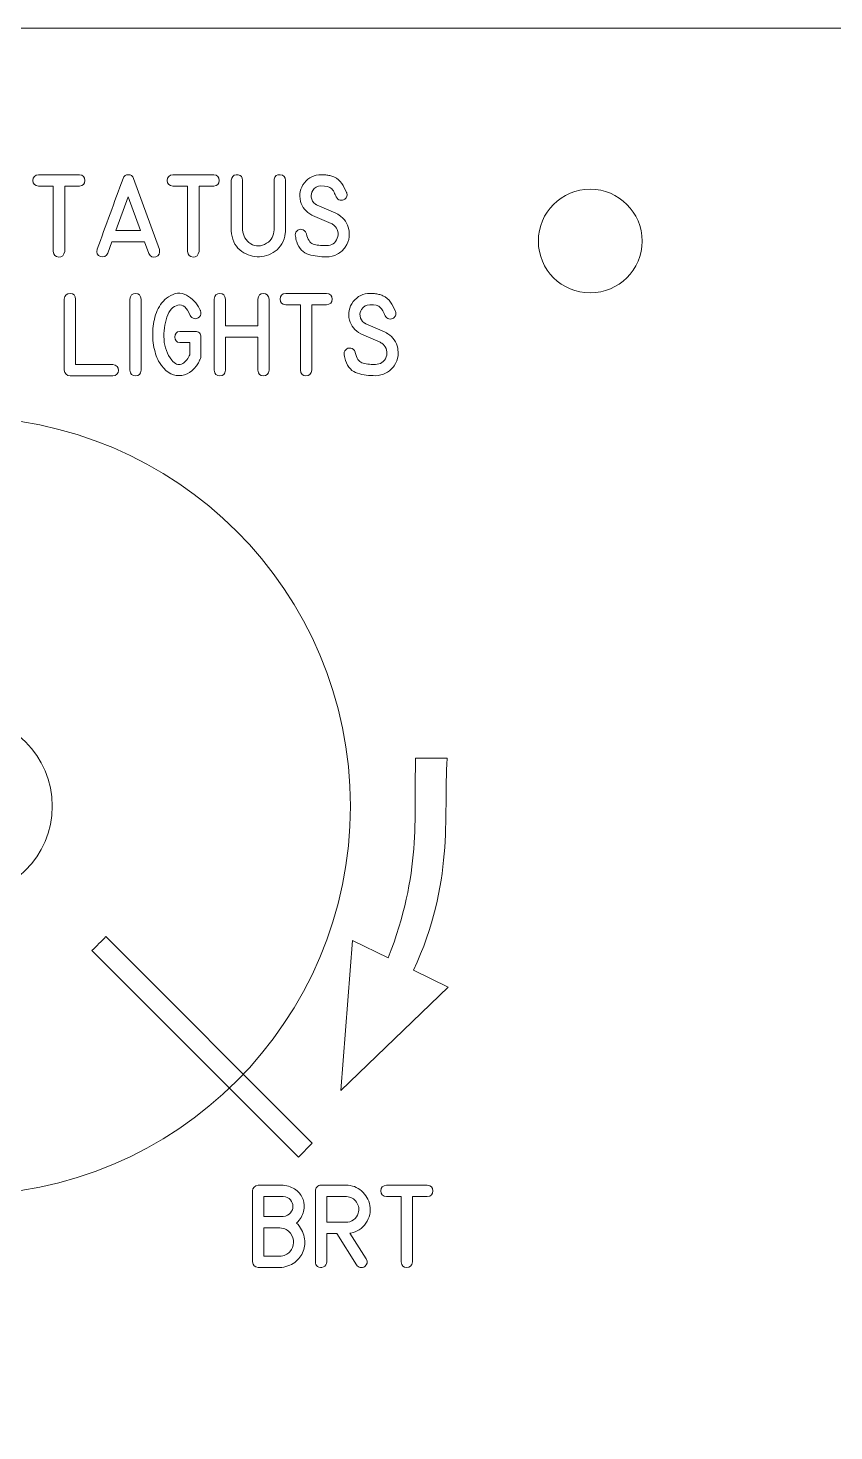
# Model space of a CAD drawing. Header units: millimetres. Extents: x -73 to 73, y -192 to 195.
# Drawn here: x -39.2 to -8.1, y 140.5 to 194.6 of the extents above; entities that cross this region are included whole.
import ezdxf

# ---------------------------------------------------------------- set-up
doc = ezdxf.new("R2010")
doc.units = ezdxf.units.MM
doc.header["$MEASUREMENT"] = 0
doc.layers.add('LED', color=7, linetype='Continuous')

msp = doc.modelspace()

# ---------------------------------------------------------------- linework, layer by layer
at = {"layer": 'LED', "color": 250, "lineweight": 9}
for centre, major_axis, ratio in [((-17.4739, 186.4091), (0, 2), 1), ((-41.7249, 164.6206), (3.5001, 0), 0.9999714)]:
    msp.add_ellipse(centre, major_axis=major_axis, ratio=ratio, dxfattribs=at)
at = {"layer": 'LED', "color": 240, "lineweight": 9}
msp.add_ellipse((-41.7247, 164.6206), major_axis=(15.0003, 0), ratio=0.99998, dxfattribs=at)
at = {"layer": 'LED', "color": 250, "lineweight": 9}
msp.add_open_spline([(70.6599, 74.2658), (70.9361, 74.248), (71.2072, 74.3453), (71.409, 74.5346), (71.409, 74.5346), (71.6108, 74.724), (71.7252, 74.987), (71.725, 75.2637), (71.725, 75.2637), (71.725, 75.2637), (71.725, 89.1213), (71.725, 89.1213), (71.725, 89.1213), (71.7248, 89.3867), (71.6193, 89.6411), (71.4315, 89.8287), (71.4315, 89.8287), (71.2437, 90.0162), (70.9904, 90.1215), (70.725, 90.1213), (70.725, 90.1213), (70.725, 90.1213), (68.2625, 90.1213), (68.2625, 90.1213), (68.2625, 90.1213), (65.9403, 90.1213), (63.7945, 91.3602), (62.6333, 93.3713), (62.6333, 93.3713), (61.4722, 95.3824), (61.4722, 97.8602), (62.6333, 99.8713), (62.6333, 99.8713), (63.7945, 101.8824), (65.9403, 103.1213), (68.2625, 103.1213), (68.2625, 103.1213), (68.2625, 103.1213), (70.725, 103.1213), (70.725, 103.1213), (70.725, 103.1213), (70.9904, 103.1215), (71.2448, 103.227), (71.4324, 103.4148), (71.4324, 103.4148), (71.6199, 103.6026), (71.7252, 103.8559), (71.725, 104.1213), (71.725, 104.1213), (71.725, 104.1213), (71.725, 174.8463), (71.725, 174.8463), (71.725, 174.8463), (71.7248, 175.1117), (71.6193, 175.3661), (71.4315, 175.5537), (71.4315, 175.5537), (71.2437, 175.7412), (70.9904, 175.8465), (70.725, 175.8463), (70.725, 175.8463), (70.725, 175.8463), (68.2625, 175.8463), (68.2625, 175.8463), (68.2625, 175.8463), (65.9403, 175.8463), (63.7945, 177.0852), (62.6333, 179.0963), (62.6333, 179.0963), (61.4722, 181.1074), (61.4722, 183.5852), (62.6333, 185.5963), (62.6333, 185.5963), (63.7945, 187.6074), (65.9403, 188.8463), (68.2625, 188.8463), (68.2625, 188.8463), (68.2625, 188.8463), (70.725, 188.8463), (70.725, 188.8463), (70.725, 188.8463), (70.9904, 188.8465), (71.2448, 188.952), (71.4324, 189.1398), (71.4324, 189.1398), (71.6199, 189.3276), (71.7252, 189.5809), (71.725, 189.8463), (71.725, 189.8463), (71.725, 189.8463), (71.725, 193.6206), (71.725, 193.6206), (71.725, 193.6206), (71.7248, 193.886), (71.6193, 194.1404), (71.4315, 194.328), (71.4315, 194.328), (71.2437, 194.5155), (70.9904, 194.6208), (70.725, 194.6206), (70.725, 194.6206), (70.725, 194.6206), (-70.725, 194.6206), (-70.725, 194.6206), (-70.725, 194.6206), (-70.9904, 194.6204), (-71.2448, 194.5148), (-71.4324, 194.3271), (-71.4324, 194.3271), (-71.6199, 194.1393), (-71.7252, 193.886), (-71.725, 193.6206), (-71.725, 193.6206), (-71.725, 193.6206), (-71.725, 189.8463), (-71.725, 189.8463), (-71.725, 189.8463), (-71.7248, 189.5809), (-71.6192, 189.3265), (-71.4315, 189.1389), (-71.4315, 189.1389), (-71.2437, 188.9514), (-70.9904, 188.8461), (-70.725, 188.8463), (-70.725, 188.8463), (-70.725, 188.8463), (-68.2625, 188.8463), (-68.2625, 188.8463), (-68.2625, 188.8463), (-65.9403, 188.8463), (-63.7944, 187.6074), (-62.6333, 185.5963), (-62.6333, 185.5963), (-61.4722, 183.5852), (-61.4722, 181.1074), (-62.6333, 179.0963), (-62.6333, 179.0963), (-63.7944, 177.0852), (-65.9403, 175.8463), (-68.2625, 175.8463), (-68.2625, 175.8463), (-68.2625, 175.8463), (-70.725, 175.8463), (-70.725, 175.8463), (-70.725, 175.8463), (-70.9904, 175.8461), (-71.2448, 175.7405), (-71.4324, 175.5528), (-71.4324, 175.5528), (-71.6199, 175.365), (-71.7252, 175.1117), (-71.725, 174.8463), (-71.725, 174.8463), (-71.725, 174.8463), (-71.725, 104.1213), (-71.725, 104.1213), (-71.725, 104.1213), (-71.7248, 103.8559), (-71.6192, 103.6015), (-71.4315, 103.4139), (-71.4315, 103.4139), (-71.2437, 103.2264), (-70.9904, 103.1211), (-70.725, 103.1213), (-70.725, 103.1213), (-70.725, 103.1213), (-68.2625, 103.1213), (-68.2625, 103.1213), (-68.2625, 103.1213), (-65.9403, 103.1213), (-63.7944, 101.8824), (-62.6333, 99.8713), (-62.6333, 99.8713), (-61.4722, 97.8602), (-61.4722, 95.3824), (-62.6333, 93.3713), (-62.6333, 93.3713), (-63.7944, 91.3602), (-65.9403, 90.1213), (-68.2625, 90.1213), (-68.2625, 90.1213), (-68.2625, 90.1213), (-70.725, 90.1213), (-70.725, 90.1213), (-70.725, 90.1213), (-70.9904, 90.1211), (-71.2448, 90.0155), (-71.4324, 89.8278), (-71.4324, 89.8278), (-71.6199, 89.64), (-71.7252, 89.3867), (-71.725, 89.1213), (-71.725, 89.1213), (-71.725, 89.1213), (-71.725, 84.4887), (-71.725, 84.4887), (-71.725, 84.4887), (-71.7247, 83.9613), (-71.3163, 83.5248), (-70.7901, 83.4908), (-70.7901, 83.4908), (-70.7901, 83.4908), (70.6599, 74.2658), (70.6599, 74.2658)], degree=3, knots=[0, 0, 0, 0, 0.0192308, 0.0192308, 0.0192308, 0.0192308, 0.0384615, 0.0384615, 0.0384615, 0.0384615, 0.0576923, 0.0576923, 0.0576923, 0.0576923, 0.0769231, 0.0769231, 0.0769231, 0.0769231, 0.0961538, 0.0961538, 0.0961538, 0.0961538, 0.1153846, 0.1153846, 0.1153846, 0.1153846, 0.1346154, 0.1346154, 0.1346154, 0.1346154, 0.1538462, 0.1538462, 0.1538462, 0.1538462, 0.1730769, 0.1730769, 0.1730769, 0.1730769, 0.1923077, 0.1923077, 0.1923077, 0.1923077, 0.2115385, 0.2115385, 0.2115385, 0.2115385, 0.2307692, 0.2307692, 0.2307692, 0.2307692, 0.25, 0.25, 0.25, 0.25, 0.2692308, 0.2692308, 0.2692308, 0.2692308, 0.2884615, 0.2884615, 0.2884615, 0.2884615, 0.3076923, 0.3076923, 0.3076923, 0.3076923, 0.3269231, 0.3269231, 0.3269231, 0.3269231, 0.3461538, 0.3461538, 0.3461538, 0.3461538, 0.3653846, 0.3653846, 0.3653846, 0.3653846, 0.3846154, 0.3846154, 0.3846154, 0.3846154, 0.4038462, 0.4038462, 0.4038462, 0.4038462, 0.4230769, 0.4230769, 0.4230769, 0.4230769, 0.4423077, 0.4423077, 0.4423077, 0.4423077, 0.4615385, 0.4615385, 0.4615385, 0.4615385, 0.4807692, 0.4807692, 0.4807692, 0.4807692, 0.5, 0.5, 0.5, 0.5, 0.5192308, 0.5192308, 0.5192308, 0.5192308, 0.5384615, 0.5384615, 0.5384615, 0.5384615, 0.5576923, 0.5576923, 0.5576923, 0.5576923, 0.5769231, 0.5769231, 0.5769231, 0.5769231, 0.5961538, 0.5961538, 0.5961538, 0.5961538, 0.6153846, 0.6153846, 0.6153846, 0.6153846, 0.6346154, 0.6346154, 0.6346154, 0.6346154, 0.6538462, 0.6538462, 0.6538462, 0.6538462, 0.6730769, 0.6730769, 0.6730769, 0.6730769, 0.6923077, 0.6923077, 0.6923077, 0.6923077, 0.7115385, 0.7115385, 0.7115385, 0.7115385, 0.7307692, 0.7307692, 0.7307692, 0.7307692, 0.75, 0.75, 0.75, 0.75, 0.7692308, 0.7692308, 0.7692308, 0.7692308, 0.7884615, 0.7884615, 0.7884615, 0.7884615, 0.8076923, 0.8076923, 0.8076923, 0.8076923, 0.8269231, 0.8269231, 0.8269231, 0.8269231, 0.8461538, 0.8461538, 0.8461538, 0.8461538, 0.8653846, 0.8653846, 0.8653846, 0.8653846, 0.8846154, 0.8846154, 0.8846154, 0.8846154, 0.9038462, 0.9038462, 0.9038462, 0.9038462, 0.9230769, 0.9230769, 0.9230769, 0.9230769, 0.9423077, 0.9423077, 0.9423077, 0.9423077, 0.9615385, 0.9615385, 0.9615385, 0.9615385, 1, 1, 1, 1], dxfattribs=at)
at = {"layer": 'LED', "color": 240, "lineweight": 9}
for points, knots in [([(-38.1826, 186.009), (-38.1826, 186.009), (-38.1826, 188.5299), (-38.1826, 188.5299), (-38.1826, 188.5299), (-38.1826, 188.5299), (-38.7514, 188.5299), (-38.7514, 188.5299), (-38.7514, 188.5299), (-38.8959, 188.541), (-38.9684, 188.614), (-38.9679, 188.7474), (-38.9679, 188.7474), (-38.9673, 188.8813), (-38.8948, 188.9548), (-38.7514, 188.967), (-38.7514, 188.967), (-38.7514, 188.967), (-37.1777, 188.967), (-37.1777, 188.967), (-37.1777, 188.967), (-37.0354, 188.9559), (-36.9634, 188.8823), (-36.9629, 188.7474), (-36.9629, 188.7474), (-36.9623, 188.613), (-37.0343, 188.54), (-37.1777, 188.5299), (-37.1777, 188.5299), (-37.1777, 188.5299), (-37.745, 188.5299), (-37.745, 188.5299), (-37.745, 188.5299), (-37.745, 188.5299), (-37.745, 186.009), (-37.745, 186.009), (-37.745, 186.009), (-37.7688, 185.8624), (-37.845, 185.7899), (-37.9741, 185.792), (-37.9741, 185.792), (-38.1027, 185.7941), (-38.172, 185.8666), (-38.1826, 186.009)], [0, 0, 0, 0, 0.0833333, 0.0833333, 0.0833333, 0.0833333, 0.1666667, 0.1666667, 0.1666667, 0.1666667, 0.25, 0.25, 0.25, 0.25, 0.3333333, 0.3333333, 0.3333333, 0.3333333, 0.4166667, 0.4166667, 0.4166667, 0.4166667, 0.5, 0.5, 0.5, 0.5, 0.5833333, 0.5833333, 0.5833333, 0.5833333, 0.6666667, 0.6666667, 0.6666667, 0.6666667, 0.75, 0.75, 0.75, 0.75, 0.8333333, 0.8333333, 0.8333333, 0.8333333, 1, 1, 1, 1]), ([(-36.4893, 186.091), (-36.3242, 186.5471), (-36.1586, 187.0027), (-35.9929, 187.4578), (-35.9929, 187.4578), (-35.8268, 187.9129), (-35.6606, 188.3685), (-35.4945, 188.8241), (-35.4945, 188.8241), (-35.4601, 188.9183), (-35.3923, 188.9659), (-35.2913, 188.967), (-35.2913, 188.967), (-35.1897, 188.9681), (-35.1214, 188.9204), (-35.0865, 188.8241), (-35.0865, 188.8241), (-35.0865, 188.8241), (-34.0927, 186.0836), (-34.0927, 186.0836), (-34.0927, 186.0836), (-34.062, 185.9375), (-34.1064, 185.8439), (-34.226, 185.8015), (-34.226, 185.8015), (-34.3462, 185.7587), (-34.4382, 185.8026), (-34.5039, 185.9317), (-34.5039, 185.9317), (-34.5039, 185.9317), (-34.6631, 186.3751), (-34.6631, 186.3751), (-34.6631, 186.3751), (-34.6631, 186.3751), (-35.9268, 186.3751), (-35.9268, 186.3751), (-35.9268, 186.3751), (-35.9268, 186.3751), (-36.0818, 185.9423), (-36.0818, 185.9423), (-36.0818, 185.9423), (-36.148, 185.8121), (-36.2422, 185.7698), (-36.3639, 185.8148), (-36.3639, 185.8148), (-36.4861, 185.8592), (-36.5279, 185.9518), (-36.4893, 186.091)], [0, 0, 0, 0, 0.0769231, 0.0769231, 0.0769231, 0.0769231, 0.1538462, 0.1538462, 0.1538462, 0.1538462, 0.2307692, 0.2307692, 0.2307692, 0.2307692, 0.3076923, 0.3076923, 0.3076923, 0.3076923, 0.3846154, 0.3846154, 0.3846154, 0.3846154, 0.4615385, 0.4615385, 0.4615385, 0.4615385, 0.5384615, 0.5384615, 0.5384615, 0.5384615, 0.6153846, 0.6153846, 0.6153846, 0.6153846, 0.6923077, 0.6923077, 0.6923077, 0.6923077, 0.7692308, 0.7692308, 0.7692308, 0.7692308, 0.8461538, 0.8461538, 0.8461538, 0.8461538, 1, 1, 1, 1]), ([(-33.0016, 186.009), (-33.0016, 186.009), (-33.0016, 188.5299), (-33.0016, 188.5299), (-33.0016, 188.5299), (-33.0016, 188.5299), (-33.5704, 188.5299), (-33.5704, 188.5299), (-33.5704, 188.5299), (-33.7149, 188.541), (-33.7874, 188.614), (-33.7869, 188.7474), (-33.7869, 188.7474), (-33.7863, 188.8813), (-33.7138, 188.9548), (-33.5704, 188.967), (-33.5704, 188.967), (-33.5704, 188.967), (-31.9967, 188.967), (-31.9967, 188.967), (-31.9967, 188.967), (-31.8544, 188.9559), (-31.7824, 188.8823), (-31.7819, 188.7474), (-31.7819, 188.7474), (-31.7813, 188.613), (-31.8533, 188.54), (-31.9967, 188.5299), (-31.9967, 188.5299), (-31.9967, 188.5299), (-32.564, 188.5299), (-32.564, 188.5299), (-32.564, 188.5299), (-32.564, 188.5299), (-32.564, 186.009), (-32.564, 186.009), (-32.564, 186.009), (-32.5878, 185.8624), (-32.664, 185.7899), (-32.7931, 185.792), (-32.7931, 185.792), (-32.9217, 185.7941), (-32.991, 185.8666), (-33.0016, 186.009)], [0, 0, 0, 0, 0.0833333, 0.0833333, 0.0833333, 0.0833333, 0.1666667, 0.1666667, 0.1666667, 0.1666667, 0.25, 0.25, 0.25, 0.25, 0.3333333, 0.3333333, 0.3333333, 0.3333333, 0.4166667, 0.4166667, 0.4166667, 0.4166667, 0.5, 0.5, 0.5, 0.5, 0.5833333, 0.5833333, 0.5833333, 0.5833333, 0.6666667, 0.6666667, 0.6666667, 0.6666667, 0.75, 0.75, 0.75, 0.75, 0.8333333, 0.8333333, 0.8333333, 0.8333333, 1, 1, 1, 1]), ([(-29.2297, 186.8387), (-29.2297, 186.8387), (-29.2297, 186.8075), (-29.2297, 186.8075), (-29.2297, 186.8075), (-29.2329, 186.7556), (-29.235, 186.7249), (-29.2355, 186.7143), (-29.2355, 186.7143), (-29.2789, 186.3984), (-29.4091, 186.1651), (-29.625, 186.0143), (-29.625, 186.0143), (-29.8409, 185.864), (-30.0716, 185.7936), (-30.3161, 185.8036), (-30.3161, 185.8036), (-30.5611, 185.8137), (-30.7855, 185.9026), (-30.9881, 186.0709), (-30.9881, 186.0709), (-31.1913, 186.2397), (-31.3019, 186.4852), (-31.3194, 186.8075), (-31.3194, 186.8075), (-31.3194, 186.8075), (-31.3194, 186.8387), (-31.3194, 186.8387), (-31.3194, 186.8387), (-31.3194, 186.8387), (-31.3194, 188.75), (-31.3194, 188.75), (-31.3194, 188.75), (-31.3194, 188.7807), (-31.3136, 188.8088), (-31.3025, 188.8337), (-31.3025, 188.8337), (-31.2527, 188.9421), (-31.1702, 188.985), (-31.0548, 188.9622), (-31.0548, 188.9622), (-30.94, 188.9395), (-30.8823, 188.8686), (-30.8823, 188.75), (-30.8823, 188.75), (-30.8823, 188.75), (-30.8823, 186.8387), (-30.8823, 186.8387), (-30.8823, 186.8387), (-30.867, 186.6006), (-30.7622, 186.4228), (-30.5685, 186.3053), (-30.5685, 186.3053), (-30.3743, 186.1873), (-30.1706, 186.1926), (-29.9568, 186.3206), (-29.9568, 186.3206), (-29.8605, 186.3773), (-29.7901, 186.4508), (-29.7451, 186.5408), (-29.7451, 186.5408), (-29.7001, 186.6307), (-29.6737, 186.7302), (-29.6652, 186.8387), (-29.6652, 186.8387), (-29.6652, 186.8387), (-29.6652, 188.75), (-29.6652, 188.75), (-29.6652, 188.75), (-29.6652, 188.7686), (-29.6642, 188.7823), (-29.662, 188.7918), (-29.662, 188.7918), (-29.6382, 188.9188), (-29.5604, 188.9765), (-29.4282, 188.9638), (-29.4282, 188.9638), (-29.2959, 188.9517), (-29.2297, 188.8802), (-29.2297, 188.75), (-29.2297, 188.75), (-29.2297, 188.75), (-29.2297, 186.8387), (-29.2297, 186.8387)], [0, 0, 0, 0, 0.0454545, 0.0454545, 0.0454545, 0.0454545, 0.0909091, 0.0909091, 0.0909091, 0.0909091, 0.1363636, 0.1363636, 0.1363636, 0.1363636, 0.1818182, 0.1818182, 0.1818182, 0.1818182, 0.2272727, 0.2272727, 0.2272727, 0.2272727, 0.2727273, 0.2727273, 0.2727273, 0.2727273, 0.3181818, 0.3181818, 0.3181818, 0.3181818, 0.3636364, 0.3636364, 0.3636364, 0.3636364, 0.4090909, 0.4090909, 0.4090909, 0.4090909, 0.4545455, 0.4545455, 0.4545455, 0.4545455, 0.5, 0.5, 0.5, 0.5, 0.5454545, 0.5454545, 0.5454545, 0.5454545, 0.5909091, 0.5909091, 0.5909091, 0.5909091, 0.6363636, 0.6363636, 0.6363636, 0.6363636, 0.6818182, 0.6818182, 0.6818182, 0.6818182, 0.7272727, 0.7272727, 0.7272727, 0.7272727, 0.7727273, 0.7727273, 0.7727273, 0.7727273, 0.8181818, 0.8181818, 0.8181818, 0.8181818, 0.8636364, 0.8636364, 0.8636364, 0.8636364, 0.9090909, 0.9090909, 0.9090909, 0.9090909, 1, 1, 1, 1]), ([(-27.2919, 187.4816), (-27.2919, 187.4816), (-27.2671, 187.471), (-27.2671, 187.471), (-27.2671, 187.471), (-27.2671, 187.471), (-27.239, 187.4573), (-27.239, 187.4573), (-27.239, 187.4573), (-27.239, 187.4573), (-27.2142, 187.443), (-27.2142, 187.443), (-27.2142, 187.443), (-27.2073, 187.4377), (-27.1988, 187.4329), (-27.1903, 187.4282), (-27.1903, 187.4282), (-27.1813, 187.424), (-27.1729, 187.4187), (-27.1644, 187.4139), (-27.1644, 187.4139), (-26.9602, 187.2795), (-26.8332, 187.0932), (-26.785, 186.8556), (-26.785, 186.8556), (-26.7665, 186.7625), (-26.7622, 186.6667), (-26.7723, 186.5688), (-26.7723, 186.5688), (-26.7892, 186.4281), (-26.8384, 186.2984), (-26.9205, 186.1788), (-26.9205, 186.1788), (-27.0025, 186.0592), (-27.1057, 185.9672), (-27.2295, 185.9021), (-27.2295, 185.9021), (-27.3629, 185.8317), (-27.501, 185.7968), (-27.6438, 185.7968), (-27.6438, 185.7968), (-27.8836, 185.7968), (-28.1122, 185.8275), (-28.3307, 185.8888), (-28.3307, 185.8888), (-28.5487, 185.9502), (-28.7043, 186.1148), (-28.7969, 186.3826), (-28.7969, 186.3826), (-28.8096, 186.4169), (-28.8186, 186.4519), (-28.8249, 186.4879), (-28.8249, 186.4879), (-28.8313, 186.5244), (-28.8387, 186.5604), (-28.8466, 186.5969), (-28.8466, 186.5969), (-28.862, 186.6709), (-28.844, 186.7366), (-28.7916, 186.7937), (-28.7916, 186.7937), (-28.7397, 186.8503), (-28.6747, 186.872), (-28.5974, 186.8588), (-28.5974, 186.8588), (-28.5154, 186.8419), (-28.4588, 186.7916), (-28.4265, 186.7069), (-28.4265, 186.7069), (-28.4265, 186.7069), (-28.4217, 186.6926), (-28.4217, 186.6926), (-28.4217, 186.6926), (-28.3725, 186.4683), (-28.2857, 186.3344), (-28.1624, 186.291), (-28.1624, 186.291), (-28.0386, 186.2476), (-27.8671, 186.228), (-27.647, 186.2323), (-27.647, 186.2323), (-27.4443, 186.2323), (-27.3052, 186.3275), (-27.2295, 186.5175), (-27.2295, 186.5175), (-27.1967, 186.6022), (-27.1914, 186.6905), (-27.2142, 186.7821), (-27.2142, 186.7821), (-27.2369, 186.8731), (-27.2819, 186.9498), (-27.3491, 187.0107), (-27.3491, 187.0107), (-27.3793, 187.0366), (-27.4184, 187.0604), (-27.4671, 187.0832), (-27.4671, 187.0832), (-27.4671, 187.0832), (-28.1846, 187.398), (-28.1846, 187.398), (-28.1846, 187.398), (-28.1846, 187.398), (-28.2079, 187.4107), (-28.2079, 187.4107), (-28.2079, 187.4107), (-28.4429, 187.5345), (-28.5884, 187.7108), (-28.645, 187.9394), (-28.645, 187.9394), (-28.7143, 188.2039), (-28.6662, 188.441), (-28.5, 188.6516), (-28.5, 188.6516), (-28.3344, 188.8617), (-28.1164, 188.967), (-27.847, 188.967), (-27.847, 188.967), (-27.847, 188.967), (-27.6761, 188.9622), (-27.6761, 188.9622), (-27.6761, 188.9622), (-27.6206, 188.9522), (-27.5666, 188.9421), (-27.5153, 188.9321), (-27.5153, 188.9321), (-27.4634, 188.9226), (-27.411, 188.9056), (-27.3586, 188.8818), (-27.3586, 188.8818), (-27.2284, 188.821), (-27.1284, 188.7368), (-27.0591, 188.6305), (-27.0591, 188.6305), (-26.9898, 188.5241), (-26.9273, 188.4087), (-26.8718, 188.2849), (-26.8718, 188.2849), (-26.8665, 188.2733), (-26.8617, 188.26), (-26.8575, 188.2447), (-26.8575, 188.2447), (-26.8464, 188.1939), (-26.8517, 188.1479), (-26.8734, 188.1066), (-26.8734, 188.1066), (-26.8855, 188.0806), (-26.8988, 188.0611), (-26.912, 188.0478), (-26.912, 188.0478), (-26.9252, 188.0341), (-26.9363, 188.0251), (-26.9443, 188.0198), (-26.9443, 188.0198), (-26.9983, 187.9817), (-27.057, 187.9701), (-27.121, 187.9859), (-27.121, 187.9859), (-27.1856, 188.0002), (-27.2343, 188.0415), (-27.2687, 188.1098), (-27.2687, 188.1098), (-27.2956, 188.1695), (-27.3242, 188.2309), (-27.3544, 188.2934), (-27.3544, 188.2934), (-27.3851, 188.3558), (-27.4279, 188.4077), (-27.4824, 188.4495), (-27.4824, 188.4495), (-27.5052, 188.4659), (-27.5274, 188.4781), (-27.5486, 188.4855), (-27.5486, 188.4855), (-27.5698, 188.4934), (-27.593, 188.5019), (-27.619, 188.5114), (-27.619, 188.5114), (-27.619, 188.5114), (-27.7195, 188.5283), (-27.7195, 188.5283), (-27.7195, 188.5283), (-27.7195, 188.5283), (-27.8624, 188.5331), (-27.8624, 188.5331), (-27.8624, 188.5331), (-28.001, 188.531), (-28.1069, 188.4712), (-28.1799, 188.3532), (-28.1799, 188.3532), (-28.2296, 188.2775), (-28.2481, 188.1934), (-28.236, 188.1002), (-28.236, 188.1002), (-28.2217, 187.9859), (-28.1677, 187.897), (-28.0746, 187.8335), (-28.0746, 187.8335), (-28.0703, 187.8309), (-28.0661, 187.8272), (-28.0608, 187.8235), (-28.0608, 187.8235), (-28.0555, 187.8203), (-28.0497, 187.8166), (-28.0439, 187.8134), (-28.0439, 187.8134), (-28.0439, 187.8134), (-28.0264, 187.806), (-28.0264, 187.806), (-28.0264, 187.806), (-28.0264, 187.806), (-28.0079, 187.7981), (-28.0079, 187.7981), (-28.0079, 187.7981), (-28.0079, 187.7981), (-27.2919, 187.4816), (-27.2919, 187.4816)], [0, 0, 0, 0, 0.0181818, 0.0181818, 0.0181818, 0.0181818, 0.0363636, 0.0363636, 0.0363636, 0.0363636, 0.0545455, 0.0545455, 0.0545455, 0.0545455, 0.0727273, 0.0727273, 0.0727273, 0.0727273, 0.0909091, 0.0909091, 0.0909091, 0.0909091, 0.1090909, 0.1090909, 0.1090909, 0.1090909, 0.1272727, 0.1272727, 0.1272727, 0.1272727, 0.1454545, 0.1454545, 0.1454545, 0.1454545, 0.1636364, 0.1636364, 0.1636364, 0.1636364, 0.1818182, 0.1818182, 0.1818182, 0.1818182, 0.2, 0.2, 0.2, 0.2, 0.2181818, 0.2181818, 0.2181818, 0.2181818, 0.2363636, 0.2363636, 0.2363636, 0.2363636, 0.2545455, 0.2545455, 0.2545455, 0.2545455, 0.2727273, 0.2727273, 0.2727273, 0.2727273, 0.2909091, 0.2909091, 0.2909091, 0.2909091, 0.3090909, 0.3090909, 0.3090909, 0.3090909, 0.3272727, 0.3272727, 0.3272727, 0.3272727, 0.3454545, 0.3454545, 0.3454545, 0.3454545, 0.3636364, 0.3636364, 0.3636364, 0.3636364, 0.3818182, 0.3818182, 0.3818182, 0.3818182, 0.4, 0.4, 0.4, 0.4, 0.4181818, 0.4181818, 0.4181818, 0.4181818, 0.4363636, 0.4363636, 0.4363636, 0.4363636, 0.4545455, 0.4545455, 0.4545455, 0.4545455, 0.4727273, 0.4727273, 0.4727273, 0.4727273, 0.4909091, 0.4909091, 0.4909091, 0.4909091, 0.5090909, 0.5090909, 0.5090909, 0.5090909, 0.5272727, 0.5272727, 0.5272727, 0.5272727, 0.5454545, 0.5454545, 0.5454545, 0.5454545, 0.5636364, 0.5636364, 0.5636364, 0.5636364, 0.5818182, 0.5818182, 0.5818182, 0.5818182, 0.6, 0.6, 0.6, 0.6, 0.6181818, 0.6181818, 0.6181818, 0.6181818, 0.6363636, 0.6363636, 0.6363636, 0.6363636, 0.6545455, 0.6545455, 0.6545455, 0.6545455, 0.6727273, 0.6727273, 0.6727273, 0.6727273, 0.6909091, 0.6909091, 0.6909091, 0.6909091, 0.7090909, 0.7090909, 0.7090909, 0.7090909, 0.7272727, 0.7272727, 0.7272727, 0.7272727, 0.7454545, 0.7454545, 0.7454545, 0.7454545, 0.7636364, 0.7636364, 0.7636364, 0.7636364, 0.7818182, 0.7818182, 0.7818182, 0.7818182, 0.8, 0.8, 0.8, 0.8, 0.8181818, 0.8181818, 0.8181818, 0.8181818, 0.8363636, 0.8363636, 0.8363636, 0.8363636, 0.8545455, 0.8545455, 0.8545455, 0.8545455, 0.8727273, 0.8727273, 0.8727273, 0.8727273, 0.8909091, 0.8909091, 0.8909091, 0.8909091, 0.9090909, 0.9090909, 0.9090909, 0.9090909, 0.9272727, 0.9272727, 0.9272727, 0.9272727, 0.9454545, 0.9454545, 0.9454545, 0.9454545, 0.9636364, 0.9636364, 0.9636364, 0.9636364, 1, 1, 1, 1]), ([(-34.8214, 186.8106), (-34.8214, 186.8106), (-35.2928, 188.1129), (-35.2928, 188.1129), (-35.2928, 188.1129), (-35.2928, 188.1129), (-35.767, 186.8106), (-35.767, 186.8106), (-35.767, 186.8106), (-35.767, 186.8106), (-34.8214, 186.8106), (-34.8214, 186.8106)], [0, 0, 0, 0, 0.25, 0.25, 0.25, 0.25, 0.5, 0.5, 0.5, 0.5, 1, 1, 1, 1]), ([(-35.2928, 188.1129), (-35.2928, 188.1129), (-34.8214, 186.8106), (-34.8214, 186.8106), (-34.8214, 186.8106), (-34.8214, 186.8106), (-35.2928, 188.1129), (-35.2928, 188.1129)], [0, 0, 0, 0, 0.3333333, 0.3333333, 0.3333333, 0.3333333, 1, 1, 1, 1]), ([(-37.5391, 181.211), (-37.6661, 181.2195), (-37.7396, 181.2909), (-37.7592, 181.4264), (-37.7592, 181.4264), (-37.7592, 181.4264), (-37.7592, 184.1675), (-37.7592, 184.1675), (-37.7592, 184.1675), (-37.7375, 184.3162), (-37.6618, 184.3892), (-37.5327, 184.3871), (-37.5327, 184.3871), (-37.4036, 184.3844), (-37.3332, 184.3109), (-37.3221, 184.1675), (-37.3221, 184.1675), (-37.3221, 184.1675), (-37.3221, 181.6439), (-37.3221, 181.6439), (-37.3221, 181.6439), (-37.3221, 181.6439), (-35.8912, 181.6449), (-35.8912, 181.6449), (-35.8912, 181.6449), (-35.7441, 181.6285), (-35.6716, 181.5544), (-35.6732, 181.4227), (-35.6732, 181.4227), (-35.6748, 181.2909), (-35.7478, 181.2205), (-35.8928, 181.211), (-35.8928, 181.211), (-35.8928, 181.211), (-37.5391, 181.211), (-37.5391, 181.211)], [0, 0, 0, 0, 0.1, 0.1, 0.1, 0.1, 0.2, 0.2, 0.2, 0.2, 0.3, 0.3, 0.3, 0.3, 0.4, 0.4, 0.4, 0.4, 0.5, 0.5, 0.5, 0.5, 0.6, 0.6, 0.6, 0.6, 0.7, 0.7, 0.7, 0.7, 0.8, 0.8, 0.8, 0.8, 1, 1, 1, 1]), ([(-34.7921, 181.4264), (-34.8149, 181.2809), (-34.8884, 181.2084), (-35.0128, 181.2089), (-35.0128, 181.2089), (-35.1377, 181.2094), (-35.2107, 181.2819), (-35.2324, 181.4264), (-35.2324, 181.4264), (-35.2324, 181.4264), (-35.2324, 184.1675), (-35.2324, 184.1675), (-35.2324, 184.1675), (-35.2107, 184.313), (-35.1377, 184.3865), (-35.0128, 184.3871), (-35.0128, 184.3871), (-34.8884, 184.3876), (-34.8149, 184.314), (-34.7921, 184.1675), (-34.7921, 184.1675), (-34.7921, 184.1675), (-34.7921, 181.4264), (-34.7921, 181.4264)], [0, 0, 0, 0, 0.1428571, 0.1428571, 0.1428571, 0.1428571, 0.2857143, 0.2857143, 0.2857143, 0.2857143, 0.4285714, 0.4285714, 0.4285714, 0.4285714, 0.5714286, 0.5714286, 0.5714286, 0.5714286, 0.7142857, 0.7142857, 0.7142857, 0.7142857, 1, 1, 1, 1]), ([(-33.2914, 182.4916), (-33.2914, 182.4916), (-33.3052, 182.4932), (-33.3052, 182.4932), (-33.3052, 182.4932), (-33.4317, 182.5085), (-33.4946, 182.5805), (-33.4946, 182.7086), (-33.4946, 182.7086), (-33.4946, 182.8366), (-33.4317, 182.9086), (-33.3052, 182.9239), (-33.3052, 182.9239), (-33.3052, 182.9239), (-33.2914, 182.9271), (-33.2914, 182.9271), (-33.2914, 182.9271), (-33.2914, 182.9271), (-33.2777, 182.9271), (-33.2777, 182.9271), (-33.2777, 182.9271), (-33.2777, 182.9271), (-32.7057, 182.9271), (-32.7057, 182.9271), (-32.7057, 182.9271), (-32.6453, 182.9271), (-32.594, 182.9059), (-32.5511, 182.8631), (-32.5511, 182.8631), (-32.5083, 182.8202), (-32.4871, 182.7684), (-32.4871, 182.7086), (-32.4871, 182.7086), (-32.4871, 182.7086), (-32.4871, 181.9227), (-32.4871, 181.9227), (-32.4871, 181.9227), (-32.4871, 181.9227), (-32.5056, 181.8825), (-32.5056, 181.8825), (-32.5056, 181.8825), (-32.5056, 181.8825), (-32.5162, 181.8577), (-32.5162, 181.8577), (-32.5162, 181.8577), (-32.5162, 181.8577), (-32.5273, 181.8344), (-32.5273, 181.8344), (-32.5273, 181.8344), (-32.5273, 181.8344), (-32.5395, 181.8111), (-32.5395, 181.8111), (-32.5395, 181.8111), (-32.5395, 181.8111), (-32.5522, 181.7878), (-32.5522, 181.7878), (-32.5522, 181.7878), (-32.5522, 181.7878), (-32.5628, 181.7645), (-32.5628, 181.7645), (-32.5628, 181.7645), (-32.5628, 181.7645), (-32.5755, 181.7412), (-32.5755, 181.7412), (-32.5755, 181.7412), (-32.5755, 181.7412), (-32.5892, 181.718), (-32.5892, 181.718), (-32.5892, 181.718), (-32.7898, 181.3772), (-33.039, 181.2105), (-33.3364, 181.2179), (-33.3364, 181.2179), (-33.6343, 181.2258), (-33.8841, 181.3941), (-34.0868, 181.7227), (-34.0868, 181.7227), (-34.1831, 181.8788), (-34.254, 182.0741), (-34.3006, 182.3096), (-34.3006, 182.3096), (-34.3471, 182.5445), (-34.3614, 182.7848), (-34.3424, 183.0303), (-34.3424, 183.0303), (-34.3239, 183.2758), (-34.2667, 183.5092), (-34.1715, 183.7309), (-34.1715, 183.7309), (-34.0757, 183.9526), (-33.9328, 184.1288), (-33.7428, 184.259), (-33.7428, 184.259), (-33.5047, 184.4204), (-33.2735, 184.4389), (-33.048, 184.3156), (-33.048, 184.3156), (-32.8226, 184.1918), (-32.6543, 184.0188), (-32.5427, 183.7955), (-32.5427, 183.7955), (-32.5427, 183.7955), (-32.5305, 183.7706), (-32.5305, 183.7706), (-32.5305, 183.7706), (-32.5305, 183.7706), (-32.521, 183.7489), (-32.521, 183.7489), (-32.521, 183.7489), (-32.521, 183.7489), (-32.5088, 183.7256), (-32.5088, 183.7256), (-32.5088, 183.7256), (-32.4734, 183.6277), (-32.4871, 183.5473), (-32.549, 183.4854), (-32.549, 183.4854), (-32.6088, 183.4266), (-32.6739, 183.4044), (-32.7443, 183.4192), (-32.7443, 183.4192), (-32.8147, 183.4346), (-32.8686, 183.4758), (-32.9073, 183.5441), (-32.9073, 183.5441), (-33.0279, 183.8441), (-33.1835, 183.9749), (-33.3745, 183.9362), (-33.3745, 183.9362), (-33.565, 183.8981), (-33.7079, 183.742), (-33.8032, 183.4684), (-33.8032, 183.4684), (-33.8963, 183.2039), (-33.9328, 182.9192), (-33.9132, 182.6149), (-33.9132, 182.6149), (-33.8936, 182.3106), (-33.7942, 182.045), (-33.6153, 181.819), (-33.6153, 181.819), (-33.4925, 181.6608), (-33.3676, 181.61), (-33.2401, 181.6666), (-33.2401, 181.6666), (-33.1131, 181.7238), (-33.0131, 181.8296), (-32.9396, 181.9847), (-32.9396, 181.9847), (-32.9396, 181.9847), (-32.9226, 182.0185), (-32.9226, 182.0185), (-32.9226, 182.0185), (-32.9226, 182.0185), (-32.9226, 182.4916), (-32.9226, 182.4916), (-32.9226, 182.4916), (-32.9226, 182.4916), (-33.2914, 182.4916), (-33.2914, 182.4916)], [0, 0, 0, 0, 0.0243902, 0.0243902, 0.0243902, 0.0243902, 0.0487805, 0.0487805, 0.0487805, 0.0487805, 0.0731707, 0.0731707, 0.0731707, 0.0731707, 0.097561, 0.097561, 0.097561, 0.097561, 0.1219512, 0.1219512, 0.1219512, 0.1219512, 0.1463415, 0.1463415, 0.1463415, 0.1463415, 0.1707317, 0.1707317, 0.1707317, 0.1707317, 0.195122, 0.195122, 0.195122, 0.195122, 0.2195122, 0.2195122, 0.2195122, 0.2195122, 0.2439024, 0.2439024, 0.2439024, 0.2439024, 0.2682927, 0.2682927, 0.2682927, 0.2682927, 0.2926829, 0.2926829, 0.2926829, 0.2926829, 0.3170732, 0.3170732, 0.3170732, 0.3170732, 0.3414634, 0.3414634, 0.3414634, 0.3414634, 0.3658537, 0.3658537, 0.3658537, 0.3658537, 0.3902439, 0.3902439, 0.3902439, 0.3902439, 0.4146341, 0.4146341, 0.4146341, 0.4146341, 0.4390244, 0.4390244, 0.4390244, 0.4390244, 0.4634146, 0.4634146, 0.4634146, 0.4634146, 0.4878049, 0.4878049, 0.4878049, 0.4878049, 0.5121951, 0.5121951, 0.5121951, 0.5121951, 0.5365854, 0.5365854, 0.5365854, 0.5365854, 0.5609756, 0.5609756, 0.5609756, 0.5609756, 0.5853659, 0.5853659, 0.5853659, 0.5853659, 0.6097561, 0.6097561, 0.6097561, 0.6097561, 0.6341463, 0.6341463, 0.6341463, 0.6341463, 0.6585366, 0.6585366, 0.6585366, 0.6585366, 0.6829268, 0.6829268, 0.6829268, 0.6829268, 0.7073171, 0.7073171, 0.7073171, 0.7073171, 0.7317073, 0.7317073, 0.7317073, 0.7317073, 0.7560976, 0.7560976, 0.7560976, 0.7560976, 0.7804878, 0.7804878, 0.7804878, 0.7804878, 0.804878, 0.804878, 0.804878, 0.804878, 0.8292683, 0.8292683, 0.8292683, 0.8292683, 0.8536585, 0.8536585, 0.8536585, 0.8536585, 0.8780488, 0.8780488, 0.8780488, 0.8780488, 0.902439, 0.902439, 0.902439, 0.902439, 0.9268293, 0.9268293, 0.9268293, 0.9268293, 0.9512195, 0.9512195, 0.9512195, 0.9512195, 1, 1, 1, 1]), ([(-31.9818, 181.4264), (-31.9818, 181.4264), (-31.9818, 184.1675), (-31.9818, 184.1675), (-31.9818, 184.1675), (-31.9601, 184.3162), (-31.8844, 184.3892), (-31.7553, 184.3871), (-31.7553, 184.3871), (-31.6262, 184.3844), (-31.5558, 184.3109), (-31.5447, 184.1675), (-31.5447, 184.1675), (-31.5447, 184.1675), (-31.5447, 183.1425), (-31.5447, 183.1425), (-31.5447, 183.1425), (-31.5447, 183.1425), (-30.2964, 183.1425), (-30.2964, 183.1425), (-30.2964, 183.1425), (-30.2964, 183.1425), (-30.2964, 184.1675), (-30.2964, 184.1675), (-30.2964, 184.1675), (-30.2747, 184.313), (-30.2017, 184.3865), (-30.0773, 184.3871), (-30.0773, 184.3871), (-29.953, 184.3876), (-29.8789, 184.314), (-29.8561, 184.1675), (-29.8561, 184.1675), (-29.8561, 184.1675), (-29.8561, 181.4264), (-29.8561, 181.4264), (-29.8561, 181.4264), (-29.8789, 181.2809), (-29.953, 181.2084), (-30.0773, 181.2089), (-30.0773, 181.2089), (-30.2017, 181.2094), (-30.2747, 181.2819), (-30.2964, 181.4264), (-30.2964, 181.4264), (-30.2964, 181.4264), (-30.2964, 182.7022), (-30.2964, 182.7022), (-30.2964, 182.7022), (-30.2964, 182.7022), (-31.5447, 182.7022), (-31.5447, 182.7022), (-31.5447, 182.7022), (-31.5447, 182.7022), (-31.5447, 181.4264), (-31.5447, 181.4264), (-31.5447, 181.4264), (-31.5558, 181.284), (-31.6262, 181.2115), (-31.7553, 181.2094), (-31.7553, 181.2094), (-31.8844, 181.2073), (-31.9601, 181.2798), (-31.9818, 181.4264)], [0, 0, 0, 0, 0.0588235, 0.0588235, 0.0588235, 0.0588235, 0.1176471, 0.1176471, 0.1176471, 0.1176471, 0.1764706, 0.1764706, 0.1764706, 0.1764706, 0.2352941, 0.2352941, 0.2352941, 0.2352941, 0.2941176, 0.2941176, 0.2941176, 0.2941176, 0.3529412, 0.3529412, 0.3529412, 0.3529412, 0.4117647, 0.4117647, 0.4117647, 0.4117647, 0.4705882, 0.4705882, 0.4705882, 0.4705882, 0.5294118, 0.5294118, 0.5294118, 0.5294118, 0.5882353, 0.5882353, 0.5882353, 0.5882353, 0.6470588, 0.6470588, 0.6470588, 0.6470588, 0.7058824, 0.7058824, 0.7058824, 0.7058824, 0.7647059, 0.7647059, 0.7647059, 0.7647059, 0.8235294, 0.8235294, 0.8235294, 0.8235294, 0.8823529, 0.8823529, 0.8823529, 0.8823529, 1, 1, 1, 1]), ([(-28.6491, 181.4296), (-28.6491, 181.4296), (-28.6491, 183.9505), (-28.6491, 183.9505), (-28.6491, 183.9505), (-28.6491, 183.9505), (-29.2179, 183.9505), (-29.2179, 183.9505), (-29.2179, 183.9505), (-29.3624, 183.9616), (-29.4349, 184.0346), (-29.4344, 184.168), (-29.4344, 184.168), (-29.4338, 184.3019), (-29.3613, 184.3754), (-29.2179, 184.3876), (-29.2179, 184.3876), (-29.2179, 184.3876), (-27.6442, 184.3876), (-27.6442, 184.3876), (-27.6442, 184.3876), (-27.5019, 184.3765), (-27.4299, 184.3029), (-27.4294, 184.168), (-27.4294, 184.168), (-27.4288, 184.0336), (-27.5008, 183.9606), (-27.6442, 183.9505), (-27.6442, 183.9505), (-27.6442, 183.9505), (-28.2115, 183.9505), (-28.2115, 183.9505), (-28.2115, 183.9505), (-28.2115, 183.9505), (-28.2115, 181.4296), (-28.2115, 181.4296), (-28.2115, 181.4296), (-28.2353, 181.283), (-28.3115, 181.2105), (-28.4406, 181.2126), (-28.4406, 181.2126), (-28.5692, 181.2147), (-28.6385, 181.2872), (-28.6491, 181.4296)], [0, 0, 0, 0, 0.0833333, 0.0833333, 0.0833333, 0.0833333, 0.1666667, 0.1666667, 0.1666667, 0.1666667, 0.25, 0.25, 0.25, 0.25, 0.3333333, 0.3333333, 0.3333333, 0.3333333, 0.4166667, 0.4166667, 0.4166667, 0.4166667, 0.5, 0.5, 0.5, 0.5, 0.5833333, 0.5833333, 0.5833333, 0.5833333, 0.6666667, 0.6666667, 0.6666667, 0.6666667, 0.75, 0.75, 0.75, 0.75, 0.8333333, 0.8333333, 0.8333333, 0.8333333, 1, 1, 1, 1]), ([(-25.4074, 182.9022), (-25.4074, 182.9022), (-25.3826, 182.8916), (-25.3826, 182.8916), (-25.3826, 182.8916), (-25.3826, 182.8916), (-25.3545, 182.8779), (-25.3545, 182.8779), (-25.3545, 182.8779), (-25.3545, 182.8779), (-25.3297, 182.8636), (-25.3297, 182.8636), (-25.3297, 182.8636), (-25.3228, 182.8583), (-25.3143, 182.8535), (-25.3058, 182.8488), (-25.3058, 182.8488), (-25.2968, 182.8446), (-25.2884, 182.8393), (-25.2799, 182.8345), (-25.2799, 182.8345), (-25.0757, 182.7001), (-24.9487, 182.5138), (-24.9005, 182.2762), (-24.9005, 182.2762), (-24.882, 182.1831), (-24.8777, 182.0873), (-24.8878, 181.9894), (-24.8878, 181.9894), (-24.9047, 181.8487), (-24.9539, 181.719), (-25.036, 181.5994), (-25.036, 181.5994), (-25.118, 181.4798), (-25.2212, 181.3878), (-25.345, 181.3227), (-25.345, 181.3227), (-25.4784, 181.2523), (-25.6165, 181.2174), (-25.7593, 181.2174), (-25.7593, 181.2174), (-25.9991, 181.2174), (-26.2277, 181.2481), (-26.4462, 181.3094), (-26.4462, 181.3094), (-26.6642, 181.3708), (-26.8198, 181.5354), (-26.9124, 181.8032), (-26.9124, 181.8032), (-26.9251, 181.8375), (-26.9341, 181.8725), (-26.9404, 181.9085), (-26.9404, 181.9085), (-26.9468, 181.945), (-26.9542, 181.981), (-26.9621, 182.0175), (-26.9621, 182.0175), (-26.9775, 182.0915), (-26.9595, 182.1572), (-26.9071, 182.2143), (-26.9071, 182.2143), (-26.8552, 182.2709), (-26.7902, 182.2926), (-26.7129, 182.2794), (-26.7129, 182.2794), (-26.6309, 182.2625), (-26.5743, 182.2122), (-26.542, 182.1275), (-26.542, 182.1275), (-26.542, 182.1275), (-26.5372, 182.1132), (-26.5372, 182.1132), (-26.5372, 182.1132), (-26.488, 181.8889), (-26.4012, 181.755), (-26.2779, 181.7116), (-26.2779, 181.7116), (-26.1541, 181.6682), (-25.9826, 181.6486), (-25.7625, 181.6529), (-25.7625, 181.6529), (-25.5598, 181.6529), (-25.4207, 181.7481), (-25.345, 181.9381), (-25.345, 181.9381), (-25.3122, 182.0228), (-25.3069, 182.1111), (-25.3297, 182.2027), (-25.3297, 182.2027), (-25.3524, 182.2937), (-25.3974, 182.3704), (-25.4646, 182.4313), (-25.4646, 182.4313), (-25.4948, 182.4572), (-25.5339, 182.481), (-25.5826, 182.5038), (-25.5826, 182.5038), (-25.5826, 182.5038), (-26.3001, 182.8186), (-26.3001, 182.8186), (-26.3001, 182.8186), (-26.3001, 182.8186), (-26.3234, 182.8313), (-26.3234, 182.8313), (-26.3234, 182.8313), (-26.5584, 182.9551), (-26.7039, 183.1314), (-26.7605, 183.36), (-26.7605, 183.36), (-26.8298, 183.6245), (-26.7817, 183.8616), (-26.6155, 184.0722), (-26.6155, 184.0722), (-26.4499, 184.2823), (-26.2319, 184.3876), (-25.9625, 184.3876), (-25.9625, 184.3876), (-25.9625, 184.3876), (-25.7916, 184.3828), (-25.7916, 184.3828), (-25.7916, 184.3828), (-25.7361, 184.3728), (-25.6821, 184.3627), (-25.6308, 184.3527), (-25.6308, 184.3527), (-25.5789, 184.3432), (-25.5265, 184.3262), (-25.4741, 184.3024), (-25.4741, 184.3024), (-25.3439, 184.2416), (-25.2439, 184.1574), (-25.1746, 184.0511), (-25.1746, 184.0511), (-25.1053, 183.9447), (-25.0428, 183.8293), (-24.9873, 183.7055), (-24.9873, 183.7055), (-24.982, 183.6939), (-24.9772, 183.6806), (-24.973, 183.6653), (-24.973, 183.6653), (-24.9619, 183.6145), (-24.9672, 183.5685), (-24.9889, 183.5272), (-24.9889, 183.5272), (-25.001, 183.5012), (-25.0143, 183.4817), (-25.0275, 183.4684), (-25.0275, 183.4684), (-25.0407, 183.4547), (-25.0518, 183.4457), (-25.0598, 183.4404), (-25.0598, 183.4404), (-25.1138, 183.4023), (-25.1725, 183.3907), (-25.2365, 183.4065), (-25.2365, 183.4065), (-25.3011, 183.4208), (-25.3498, 183.4621), (-25.3842, 183.5304), (-25.3842, 183.5304), (-25.4111, 183.5901), (-25.4397, 183.6515), (-25.4699, 183.714), (-25.4699, 183.714), (-25.5006, 183.7764), (-25.5434, 183.8283), (-25.5979, 183.8701), (-25.5979, 183.8701), (-25.6207, 183.8865), (-25.6429, 183.8987), (-25.6641, 183.9061), (-25.6641, 183.9061), (-25.6853, 183.914), (-25.7085, 183.9225), (-25.7345, 183.932), (-25.7345, 183.932), (-25.7345, 183.932), (-25.835, 183.9489), (-25.835, 183.9489), (-25.835, 183.9489), (-25.835, 183.9489), (-25.9779, 183.9537), (-25.9779, 183.9537), (-25.9779, 183.9537), (-26.1165, 183.9516), (-26.2224, 183.8918), (-26.2954, 183.7738), (-26.2954, 183.7738), (-26.3451, 183.6981), (-26.3636, 183.614), (-26.3515, 183.5208), (-26.3515, 183.5208), (-26.3372, 183.4065), (-26.2832, 183.3176), (-26.1901, 183.2541), (-26.1901, 183.2541), (-26.1858, 183.2515), (-26.1816, 183.2478), (-26.1763, 183.2441), (-26.1763, 183.2441), (-26.171, 183.2409), (-26.1652, 183.2372), (-26.1594, 183.234), (-26.1594, 183.234), (-26.1594, 183.234), (-26.1419, 183.2266), (-26.1419, 183.2266), (-26.1419, 183.2266), (-26.1419, 183.2266), (-26.1234, 183.2187), (-26.1234, 183.2187), (-26.1234, 183.2187), (-26.1234, 183.2187), (-25.4074, 182.9022), (-25.4074, 182.9022)], [0, 0, 0, 0, 0.0181818, 0.0181818, 0.0181818, 0.0181818, 0.0363636, 0.0363636, 0.0363636, 0.0363636, 0.0545455, 0.0545455, 0.0545455, 0.0545455, 0.0727273, 0.0727273, 0.0727273, 0.0727273, 0.0909091, 0.0909091, 0.0909091, 0.0909091, 0.1090909, 0.1090909, 0.1090909, 0.1090909, 0.1272727, 0.1272727, 0.1272727, 0.1272727, 0.1454545, 0.1454545, 0.1454545, 0.1454545, 0.1636364, 0.1636364, 0.1636364, 0.1636364, 0.1818182, 0.1818182, 0.1818182, 0.1818182, 0.2, 0.2, 0.2, 0.2, 0.2181818, 0.2181818, 0.2181818, 0.2181818, 0.2363636, 0.2363636, 0.2363636, 0.2363636, 0.2545455, 0.2545455, 0.2545455, 0.2545455, 0.2727273, 0.2727273, 0.2727273, 0.2727273, 0.2909091, 0.2909091, 0.2909091, 0.2909091, 0.3090909, 0.3090909, 0.3090909, 0.3090909, 0.3272727, 0.3272727, 0.3272727, 0.3272727, 0.3454545, 0.3454545, 0.3454545, 0.3454545, 0.3636364, 0.3636364, 0.3636364, 0.3636364, 0.3818182, 0.3818182, 0.3818182, 0.3818182, 0.4, 0.4, 0.4, 0.4, 0.4181818, 0.4181818, 0.4181818, 0.4181818, 0.4363636, 0.4363636, 0.4363636, 0.4363636, 0.4545455, 0.4545455, 0.4545455, 0.4545455, 0.4727273, 0.4727273, 0.4727273, 0.4727273, 0.4909091, 0.4909091, 0.4909091, 0.4909091, 0.5090909, 0.5090909, 0.5090909, 0.5090909, 0.5272727, 0.5272727, 0.5272727, 0.5272727, 0.5454545, 0.5454545, 0.5454545, 0.5454545, 0.5636364, 0.5636364, 0.5636364, 0.5636364, 0.5818182, 0.5818182, 0.5818182, 0.5818182, 0.6, 0.6, 0.6, 0.6, 0.6181818, 0.6181818, 0.6181818, 0.6181818, 0.6363636, 0.6363636, 0.6363636, 0.6363636, 0.6545455, 0.6545455, 0.6545455, 0.6545455, 0.6727273, 0.6727273, 0.6727273, 0.6727273, 0.6909091, 0.6909091, 0.6909091, 0.6909091, 0.7090909, 0.7090909, 0.7090909, 0.7090909, 0.7272727, 0.7272727, 0.7272727, 0.7272727, 0.7454545, 0.7454545, 0.7454545, 0.7454545, 0.7636364, 0.7636364, 0.7636364, 0.7636364, 0.7818182, 0.7818182, 0.7818182, 0.7818182, 0.8, 0.8, 0.8, 0.8, 0.8181818, 0.8181818, 0.8181818, 0.8181818, 0.8363636, 0.8363636, 0.8363636, 0.8363636, 0.8545455, 0.8545455, 0.8545455, 0.8545455, 0.8727273, 0.8727273, 0.8727273, 0.8727273, 0.8909091, 0.8909091, 0.8909091, 0.8909091, 0.9090909, 0.9090909, 0.9090909, 0.9090909, 0.9272727, 0.9272727, 0.9272727, 0.9272727, 0.9454545, 0.9454545, 0.9454545, 0.9454545, 0.9636364, 0.9636364, 0.9636364, 0.9636364, 1, 1, 1, 1]), ([(-36.1637, 159.5895), (-36.1637, 159.5895), (-28.1946, 151.6205), (-28.1946, 151.6205), (-28.1946, 151.6205), (-28.1946, 151.6205), (-28.7248, 151.0903), (-28.7248, 151.0903), (-28.7248, 151.0903), (-28.7248, 151.0903), (-36.6938, 159.0593), (-36.6938, 159.0593), (-36.6938, 159.0593), (-36.5084, 159.2271), (-36.3315, 159.4041), (-36.1637, 159.5895)], [0, 0, 0, 0, 0.2, 0.2, 0.2, 0.2, 0.4, 0.4, 0.4, 0.4, 0.6, 0.6, 0.6, 0.6, 1, 1, 1, 1]), ([(-29.3223, 150.0032), (-29.126, 149.9868), (-28.9609, 149.927), (-28.827, 149.8249), (-28.827, 149.8249), (-28.6931, 149.7227), (-28.6, 149.5994), (-28.5487, 149.455), (-28.5487, 149.455), (-28.4968, 149.3111), (-28.4899, 149.1576), (-28.5275, 148.9946), (-28.5275, 148.9946), (-28.5651, 148.8322), (-28.6566, 148.6824), (-28.8011, 148.5459), (-28.8011, 148.5459), (-28.6418, 148.3787), (-28.5428, 148.1977), (-28.5037, 148.0035), (-28.5037, 148.0035), (-28.4645, 147.8093), (-28.4767, 147.6272), (-28.5402, 147.4584), (-28.5402, 147.4584), (-28.6037, 147.2896), (-28.7138, 147.1462), (-28.8709, 147.0282), (-28.8709, 147.0282), (-29.0281, 146.9102), (-29.2228, 146.8435), (-29.4557, 146.8282), (-29.4557, 146.8282), (-29.4557, 146.8282), (-29.4599, 146.8282), (-29.4599, 146.8282), (-29.4599, 146.8282), (-29.4599, 146.8282), (-30.2849, 146.8282), (-30.2849, 146.8282), (-30.2849, 146.8282), (-30.4119, 146.8457), (-30.4854, 146.9176), (-30.505, 147.0436), (-30.505, 147.0436), (-30.505, 147.0436), (-30.505, 149.7831), (-30.505, 149.7831), (-30.505, 149.7831), (-30.4875, 149.9111), (-30.414, 149.9847), (-30.2849, 150.0032), (-30.2849, 150.0032), (-30.2849, 150.0032), (-29.3223, 150.0032), (-29.3223, 150.0032)], [0, 0, 0, 0, 0.0666667, 0.0666667, 0.0666667, 0.0666667, 0.1333333, 0.1333333, 0.1333333, 0.1333333, 0.2, 0.2, 0.2, 0.2, 0.2666667, 0.2666667, 0.2666667, 0.2666667, 0.3333333, 0.3333333, 0.3333333, 0.3333333, 0.4, 0.4, 0.4, 0.4, 0.4666667, 0.4666667, 0.4666667, 0.4666667, 0.5333333, 0.5333333, 0.5333333, 0.5333333, 0.6, 0.6, 0.6, 0.6, 0.6666667, 0.6666667, 0.6666667, 0.6666667, 0.7333333, 0.7333333, 0.7333333, 0.7333333, 0.8, 0.8, 0.8, 0.8, 0.8666667, 0.8666667, 0.8666667, 0.8666667, 1, 1, 1, 1]), ([(-26.1177, 147.1648), (-26.0515, 147.0478), (-26.0701, 146.9499), (-26.1732, 146.87), (-26.1732, 146.87), (-26.223, 146.8351), (-26.2801, 146.8229), (-26.3447, 146.8346), (-26.3447, 146.8346), (-26.4093, 146.8457), (-26.4563, 146.8779), (-26.4865, 146.9303), (-26.4865, 146.9303), (-26.4865, 146.9303), (-27.2506, 148.1384), (-27.2506, 148.1384), (-27.2506, 148.1384), (-27.2506, 148.1384), (-27.6385, 148.1384), (-27.6385, 148.1384), (-27.6385, 148.1384), (-27.6385, 148.1384), (-27.6385, 147.0467), (-27.6385, 147.0467), (-27.6385, 147.0467), (-27.6385, 146.9568), (-27.6793, 146.8922), (-27.7607, 146.852), (-27.7607, 146.852), (-27.8428, 146.8123), (-27.919, 146.8197), (-27.9904, 146.8748), (-27.9904, 146.8748), (-28.047, 146.9171), (-28.0756, 146.9743), (-28.0756, 147.0467), (-28.0756, 147.0467), (-28.0756, 147.0467), (-28.0756, 149.7862), (-28.0756, 149.7862), (-28.0756, 149.7862), (-28.0756, 149.846), (-28.0544, 149.8974), (-28.0126, 149.9397), (-28.0126, 149.9397), (-27.9708, 149.982), (-27.9195, 150.0032), (-27.8586, 150.0032), (-27.8586, 150.0032), (-27.8586, 150.0032), (-26.8961, 150.0032), (-26.8961, 150.0032), (-26.8961, 150.0032), (-26.6643, 150.0032), (-26.4632, 149.9296), (-26.2928, 149.7825), (-26.2928, 149.7825), (-26.1224, 149.6349), (-26.0161, 149.4481), (-25.9748, 149.2216), (-25.9748, 149.2216), (-25.9314, 148.9787), (-25.9827, 148.7517), (-26.1293, 148.5406), (-26.1293, 148.5406), (-26.2754, 148.3289), (-26.4696, 148.2009), (-26.7114, 148.1554), (-26.7114, 148.1554), (-26.7114, 148.1554), (-26.741, 148.1506), (-26.741, 148.1506), (-26.741, 148.1506), (-26.741, 148.1506), (-26.1177, 147.1648), (-26.1177, 147.1648)], [0, 0, 0, 0, 0.05, 0.05, 0.05, 0.05, 0.1, 0.1, 0.1, 0.1, 0.15, 0.15, 0.15, 0.15, 0.2, 0.2, 0.2, 0.2, 0.25, 0.25, 0.25, 0.25, 0.3, 0.3, 0.3, 0.3, 0.35, 0.35, 0.35, 0.35, 0.4, 0.4, 0.4, 0.4, 0.45, 0.45, 0.45, 0.45, 0.5, 0.5, 0.5, 0.5, 0.55, 0.55, 0.55, 0.55, 0.6, 0.6, 0.6, 0.6, 0.65, 0.65, 0.65, 0.65, 0.7, 0.7, 0.7, 0.7, 0.75, 0.75, 0.75, 0.75, 0.8, 0.8, 0.8, 0.8, 0.85, 0.85, 0.85, 0.85, 0.9, 0.9, 0.9, 0.9, 1, 1, 1, 1]), ([(-24.763, 147.0452), (-24.763, 147.0452), (-24.763, 149.5661), (-24.763, 149.5661), (-24.763, 149.5661), (-24.763, 149.5661), (-25.3318, 149.5661), (-25.3318, 149.5661), (-25.3318, 149.5661), (-25.4763, 149.5772), (-25.5488, 149.6502), (-25.5483, 149.7836), (-25.5483, 149.7836), (-25.5477, 149.9175), (-25.4752, 149.991), (-25.3318, 150.0032), (-25.3318, 150.0032), (-25.3318, 150.0032), (-23.7581, 150.0032), (-23.7581, 150.0032), (-23.7581, 150.0032), (-23.6158, 149.9921), (-23.5438, 149.9185), (-23.5433, 149.7836), (-23.5433, 149.7836), (-23.5427, 149.6492), (-23.6147, 149.5762), (-23.7581, 149.5661), (-23.7581, 149.5661), (-23.7581, 149.5661), (-24.3254, 149.5661), (-24.3254, 149.5661), (-24.3254, 149.5661), (-24.3254, 149.5661), (-24.3254, 147.0452), (-24.3254, 147.0452), (-24.3254, 147.0452), (-24.3492, 146.8986), (-24.4254, 146.8261), (-24.5545, 146.8282), (-24.5545, 146.8282), (-24.6831, 146.8303), (-24.7524, 146.9028), (-24.763, 147.0452)], [0, 0, 0, 0, 0.0833333, 0.0833333, 0.0833333, 0.0833333, 0.1666667, 0.1666667, 0.1666667, 0.1666667, 0.25, 0.25, 0.25, 0.25, 0.3333333, 0.3333333, 0.3333333, 0.3333333, 0.4166667, 0.4166667, 0.4166667, 0.4166667, 0.5, 0.5, 0.5, 0.5, 0.5833333, 0.5833333, 0.5833333, 0.5833333, 0.6666667, 0.6666667, 0.6666667, 0.6666667, 0.75, 0.75, 0.75, 0.75, 0.8333333, 0.8333333, 0.8333333, 0.8333333, 1, 1, 1, 1]), ([(-29.3223, 149.5629), (-29.3223, 149.5629), (-30.0663, 149.5629), (-30.0663, 149.5629), (-30.0663, 149.5629), (-30.0663, 149.5629), (-30.0663, 148.7988), (-30.0663, 148.7988), (-30.0663, 148.7988), (-30.0663, 148.7988), (-29.3175, 148.7988), (-29.3175, 148.7988), (-29.3175, 148.7988), (-29.1895, 148.812), (-29.0937, 148.8581), (-29.0313, 148.9375), (-29.0313, 148.9375), (-28.9688, 149.0163), (-28.9387, 149.101), (-28.9397, 149.1915), (-28.9397, 149.1915), (-28.9413, 149.2819), (-28.9741, 149.3645), (-29.0387, 149.4396), (-29.0387, 149.4396), (-29.1027, 149.5148), (-29.1969, 149.5555), (-29.3223, 149.5629)], [0, 0, 0, 0, 0.125, 0.125, 0.125, 0.125, 0.25, 0.25, 0.25, 0.25, 0.375, 0.375, 0.375, 0.375, 0.5, 0.5, 0.5, 0.5, 0.625, 0.625, 0.625, 0.625, 0.75, 0.75, 0.75, 0.75, 1, 1, 1, 1]), ([(-26.8961, 148.5739), (-26.7903, 148.5739), (-26.6929, 148.6057), (-26.6035, 148.6702), (-26.6035, 148.6702), (-26.514, 148.7343), (-26.4542, 148.8179), (-26.423, 148.9211), (-26.423, 148.9211), (-26.3743, 149.0803), (-26.3966, 149.2243), (-26.4897, 149.3529), (-26.4897, 149.3529), (-26.5828, 149.4814), (-26.7109, 149.5524), (-26.8739, 149.5661), (-26.8739, 149.5661), (-26.8739, 149.5661), (-27.6385, 149.5661), (-27.6385, 149.5661), (-27.6385, 149.5661), (-27.6385, 149.5661), (-27.6385, 148.5739), (-27.6385, 148.5739), (-27.6385, 148.5739), (-27.6385, 148.5739), (-26.8961, 148.5739), (-26.8961, 148.5739)], [0, 0, 0, 0, 0.125, 0.125, 0.125, 0.125, 0.25, 0.25, 0.25, 0.25, 0.375, 0.375, 0.375, 0.375, 0.5, 0.5, 0.5, 0.5, 0.625, 0.625, 0.625, 0.625, 0.75, 0.75, 0.75, 0.75, 1, 1, 1, 1]), ([(-29.4599, 147.2669), (-29.2842, 147.2743), (-29.1503, 147.3309), (-29.0588, 147.4373), (-29.0588, 147.4373), (-28.9667, 147.5442), (-28.9186, 147.6622), (-28.9154, 147.7918), (-28.9154, 147.7918), (-28.9117, 147.9215), (-28.953, 148.0432), (-29.0397, 148.1569), (-29.0397, 148.1569), (-29.127, 148.2707), (-29.2604, 148.3395), (-29.4414, 148.3628), (-29.4414, 148.3628), (-29.4414, 148.3628), (-30.0663, 148.3628), (-30.0663, 148.3628), (-30.0663, 148.3628), (-30.0663, 148.3628), (-30.0663, 147.2669), (-30.0663, 147.2669), (-30.0663, 147.2669), (-30.0663, 147.2669), (-29.4599, 147.2669), (-29.4599, 147.2669)], [0, 0, 0, 0, 0.125, 0.125, 0.125, 0.125, 0.25, 0.25, 0.25, 0.25, 0.375, 0.375, 0.375, 0.375, 0.5, 0.5, 0.5, 0.5, 0.625, 0.625, 0.625, 0.625, 0.75, 0.75, 0.75, 0.75, 1, 1, 1, 1])]:
    msp.add_open_spline(points, degree=3, knots=knots, dxfattribs=at)
at = {"layer": 'LED', "color": 7, "lineweight": 9}
msp.add_open_spline([(-24.2076, 166.4641), (-24.286, 164.1029), (-23.9764, 162.0778), (-25.2659, 158.7753), (-25.2659, 158.7753), (-25.2659, 158.7753), (-26.6384, 159.4341), (-26.6384, 159.4341), (-26.6384, 159.4341), (-26.6384, 159.4341), (-27.0973, 153.6509), (-27.0973, 153.6509), (-27.0973, 153.6509), (-27.0973, 153.6509), (-22.9494, 157.6454), (-22.9494, 157.6454), (-22.9494, 157.6454), (-22.9494, 157.6454), (-24.2906, 158.2895), (-24.2906, 158.2895), (-24.2906, 158.2895), (-22.7176, 161.7144), (-23.1371, 164.123), (-22.996, 166.464), (-22.996, 166.464), (-22.996, 166.464), (-24.2076, 166.4641), (-24.2076, 166.4641)], degree=3, knots=[0, 0, 0, 0, 0.125, 0.125, 0.125, 0.125, 0.25, 0.25, 0.25, 0.25, 0.375, 0.375, 0.375, 0.375, 0.5, 0.5, 0.5, 0.5, 0.625, 0.625, 0.625, 0.625, 0.75, 0.75, 0.75, 0.75, 1, 1, 1, 1], dxfattribs=at)

doc.saveas('drawing.dxf')
